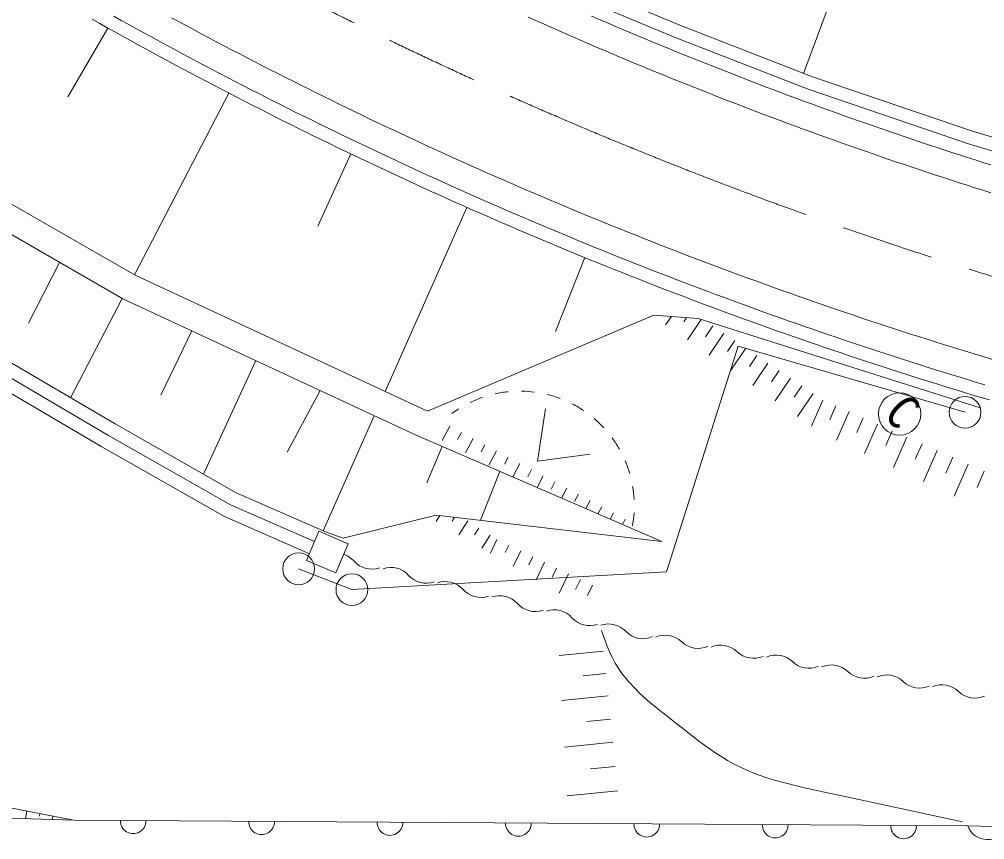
# Model space of a CAD drawing. Units: millimetres, scale not verified. Extents: x 40000 to 680000, y 20000 to 380000.
# Drawn here: x 76198 to 112659, y 248859 to 279824 of the extents above; entities that cross this region are included whole.
import ezdxf
from ezdxf.enums import TextEntityAlignment as Align

# ---------------------------------------------------------------- set-up
doc = ezdxf.new("R2010")
doc.units = ezdxf.units.MM
doc.header["$LTSCALE"] = 1000
doc.linetypes.add('CHAIN', pattern=[18.5, 12, -1.5, 3.5, -1.5])
doc.layers.add('M-BGD', color=7, linetype='Continuous', lineweight=13)
doc.layers.add('M-BMK', color=2, linetype='CHAIN', lineweight=13)
doc.styles.add('ＭＳ ゴシック', font='')
doc.styles.get('ＭＳ ゴシック').set_extended_font_data('MS Gothic')

msp = doc.modelspace()

# ---------------------------------------------------------------- linework, layer by layer
at = {"layer": 'M-BGD'}
for p, q in [((108244, 284319), (105820, 277784)), ((94565, 282349), (101151, 279605)), ((94448, 281856), (100964, 279141)), ((78952, 279827), (79236, 279667)), ((79236, 279667), (79521, 279507)), ((79765, 279944), (80049, 279785)), ((80049, 279785), (80333, 279628)), ((81952, 279881), (82236, 279727)), ((82236, 279727), (82521, 279573)), ((95421, 279904), (95705, 279776)), ((95705, 279776), (95990, 279649)), ((97813, 279942), (98097, 279820)), ((98097, 279820), (98382, 279698)), ((98382, 279698), (98666, 279576)), ((79543, 279495), (78031, 276903)), ((79521, 279507), (79806, 279348)), ((79806, 279348), (80091, 279190)), ((80333, 279628), (80618, 279470)), ((80618, 279470), (80904, 279314)), ((80904, 279314), (81189, 279158)), ((82521, 279573), (82806, 279421)), ((82806, 279421), (83091, 279268)), ((95990, 279649), (96274, 279523)), ((96274, 279523), (96559, 279398)), ((96559, 279398), (96845, 279273)), ((98666, 279576), (98951, 279455)), ((98951, 279455), (99237, 279335)), ((99237, 279335), (99522, 279215)), ((101151, 279605), (106158, 277652)), ((80091, 279190), (80377, 279032)), ((80377, 279032), (80663, 278875)), ((81189, 279158), (81475, 279002)), ((81475, 279002), (81761, 278847)), ((83091, 279268), (83377, 279116)), ((83377, 279116), (83663, 278965)), ((83663, 278965), (83949, 278815)), ((96845, 279273), (97130, 279148)), ((97130, 279148), (97416, 279024)), ((97416, 279024), (97702, 278901)), ((99522, 279215), (99808, 279096)), ((99808, 279096), (100094, 278978)), ((100094, 278978), (100380, 278860)), ((100964, 279141), (105987, 277182)), ((80663, 278875), (80950, 278719)), ((80950, 278719), (81236, 278563)), ((81236, 278563), (81523, 278407)), ((81761, 278847), (82047, 278693)), ((82047, 278693), (82334, 278539)), ((83949, 278815), (84235, 278665)), ((84235, 278665), (84522, 278515)), ((97702, 278901), (97988, 278778)), ((97988, 278778), (98275, 278656)), ((98275, 278656), (98562, 278534)), ((100380, 278860), (100666, 278742)), ((100666, 278742), (100953, 278625)), ((100953, 278625), (101239, 278509)), ((81523, 278407), (81811, 278252)), ((81811, 278252), (82098, 278098)), ((82334, 278539), (82621, 278386)), ((82621, 278386), (82909, 278233)), ((82909, 278233), (83196, 278081)), ((84522, 278515), (84809, 278366)), ((84809, 278366), (85097, 278218)), ((85097, 278218), (85384, 278070)), ((98562, 278534), (98849, 278413)), ((98849, 278413), (99136, 278293)), ((99136, 278293), (99424, 278173)), ((101239, 278509), (101527, 278393)), ((101527, 278393), (101814, 278278)), ((101814, 278278), (102101, 278163)), ((82098, 278098), (82386, 277944)), ((82386, 277944), (82674, 277791)), ((83196, 278081), (83484, 277929)), ((83484, 277929), (83772, 277778)), ((85384, 278070), (85672, 277923)), ((85672, 277923), (85961, 277776)), ((99424, 278173), (99711, 278053)), ((99711, 278053), (99999, 277935)), ((99999, 277935), (100287, 277816)), ((102101, 278163), (102389, 278049)), ((102389, 278049), (102677, 277936)), ((102677, 277936), (102965, 277823)), ((82674, 277791), (82963, 277639)), ((82963, 277639), (83252, 277487)), ((83252, 277487), (83541, 277335)), ((83772, 277778), (84061, 277628)), ((84061, 277628), (84350, 277478)), ((84350, 277478), (84639, 277329)), ((85961, 277776), (86249, 277630)), ((86249, 277630), (86538, 277485)), ((86538, 277485), (86827, 277340)), ((100287, 277816), (100576, 277699)), ((100576, 277699), (100865, 277582)), ((100865, 277582), (101154, 277465)), ((102965, 277823), (103254, 277711)), ((103254, 277711), (103542, 277599)), ((103542, 277599), (103831, 277488)), ((103831, 277488), (104120, 277377)), ((106158, 277652), (112202, 275606)), ((83541, 277335), (83830, 277184)), ((83830, 277184), (84120, 277034)), ((84639, 277329), (84928, 277180)), ((84928, 277180), (85218, 277032)), ((86827, 277340), (87117, 277195)), ((87117, 277195), (87406, 277052)), ((101154, 277465), (101443, 277349)), ((101443, 277349), (101732, 277234)), ((101732, 277234), (102022, 277119)), ((102022, 277119), (102311, 277005)), ((104120, 277377), (104410, 277267)), ((104410, 277267), (104699, 277158)), ((104699, 277158), (104989, 277049)), ((105987, 277182), (112050, 275130)), ((84109, 277040), (80544, 270177)), ((84120, 277034), (84410, 276884)), ((84410, 276884), (84700, 276735)), ((85218, 277032), (85508, 276884)), ((85508, 276884), (85798, 276737)), ((87406, 277052), (87696, 276908)), ((87696, 276908), (87987, 276766)), ((87987, 276766), (88277, 276624)), ((102311, 277005), (102601, 276891)), ((102601, 276891), (102892, 276778)), ((102892, 276778), (103182, 276666)), ((104989, 277049), (105279, 276940)), ((105279, 276940), (105569, 276833)), ((105569, 276833), (105859, 276725)), ((84700, 276735), (84991, 276587)), ((84991, 276587), (85282, 276439)), ((85282, 276439), (85573, 276291)), ((85798, 276737), (86089, 276591)), ((86089, 276591), (86380, 276445)), ((86380, 276445), (86671, 276300)), ((88277, 276624), (88568, 276482)), ((88568, 276482), (88859, 276341)), ((103182, 276666), (103473, 276554)), ((103473, 276554), (103764, 276443)), ((103764, 276443), (104055, 276332)), ((105859, 276725), (106150, 276619)), ((106150, 276619), (106441, 276513)), ((106441, 276513), (106732, 276407)), ((106732, 276407), (107023, 276303)), ((85573, 276291), (85865, 276144)), ((85865, 276144), (86156, 275998)), ((86671, 276300), (86963, 276155)), ((86963, 276155), (87254, 276011)), ((87254, 276011), (87546, 275868)), ((88859, 276341), (89150, 276201)), ((89150, 276201), (89442, 276061)), ((89442, 276061), (89734, 275922)), ((104055, 276332), (104346, 276222)), ((104346, 276222), (104638, 276112)), ((104638, 276112), (104930, 276003)), ((107023, 276303), (107314, 276198)), ((107314, 276198), (107606, 276095)), ((107606, 276095), (107898, 275991)), ((86156, 275998), (86448, 275852)), ((86448, 275852), (86741, 275707)), ((86741, 275707), (87033, 275563)), ((87546, 275868), (87839, 275725)), ((87839, 275725), (88131, 275583)), ((89734, 275922), (90026, 275784)), ((90026, 275784), (90319, 275646)), ((90319, 275646), (90611, 275508)), ((104930, 276003), (105222, 275895)), ((105222, 275895), (105514, 275787)), ((105514, 275787), (105807, 275680)), ((105807, 275680), (106099, 275573)), ((107898, 275991), (108190, 275889)), ((108190, 275889), (108482, 275787)), ((108482, 275787), (108775, 275686)), ((108775, 275686), (109067, 275585)), ((87033, 275563), (87326, 275419)), ((87326, 275419), (87620, 275276)), ((88131, 275583), (88424, 275441)), ((88424, 275441), (88717, 275300)), ((88717, 275300), (89011, 275159)), ((90611, 275508), (90905, 275371)), ((90905, 275371), (91198, 275235)), ((106099, 275573), (106392, 275467)), ((106392, 275467), (106685, 275361)), ((106685, 275361), (106979, 275256)), ((109067, 275585), (109360, 275485)), ((109360, 275485), (109653, 275385)), ((109653, 275385), (109946, 275286)), ((109946, 275286), (110240, 275187)), ((112202, 275606), (115581, 274581)), ((72159, 275000), (80568, 270162)), ((87620, 275276), (87913, 275133)), ((87913, 275133), (88207, 274991)), ((88207, 274991), (88501, 274849)), ((89011, 275159), (89305, 275019)), ((89305, 275019), (89599, 274880)), ((91198, 275235), (91491, 275099)), ((91491, 275099), (91785, 274964)), ((91785, 274964), (92079, 274830)), ((106979, 275256), (107272, 275152)), ((107272, 275152), (107566, 275048)), ((107566, 275048), (107860, 274945)), ((107860, 274945), (108154, 274842)), ((110240, 275187), (110534, 275090)), ((110534, 275090), (110827, 274992)), ((110827, 274992), (111121, 274896)), ((112050, 275130), (115436, 274103)), ((88722, 274743), (87468, 272017)), ((88501, 274849), (88795, 274708)), ((88795, 274708), (89090, 274567)), ((89090, 274567), (89385, 274428)), ((89599, 274880), (89893, 274741)), ((89893, 274741), (90187, 274603)), ((90187, 274603), (90482, 274465)), ((92079, 274830), (92374, 274696)), ((92374, 274696), (92668, 274563)), ((92668, 274563), (92963, 274430)), ((108154, 274842), (108448, 274740)), ((108448, 274740), (108743, 274639)), ((108743, 274639), (109037, 274538)), ((111121, 274896), (111416, 274799)), ((111416, 274799), (111710, 274704)), ((111710, 274704), (112005, 274609)), ((112005, 274609), (112299, 274514)), ((89385, 274428), (89680, 274288)), ((89680, 274288), (89975, 274150)), ((90482, 274465), (90777, 274328)), ((90777, 274328), (91073, 274191)), ((91073, 274191), (91368, 274055)), ((92963, 274430), (93258, 274298)), ((93258, 274298), (93554, 274166)), ((109037, 274538), (109332, 274438)), ((109332, 274438), (109627, 274338)), ((109627, 274338), (109923, 274239)), ((109923, 274239), (110218, 274141)), ((112299, 274514), (112594, 274421)), ((112594, 274421), (112890, 274327)), ((71651, 274138), (80108, 269274)), ((89975, 274150), (90271, 274012)), ((90271, 274012), (90567, 273874)), ((90567, 273874), (90864, 273737)), ((91368, 274055), (91664, 273920)), ((91664, 273920), (91961, 273785)), ((93554, 274166), (93850, 274035)), ((93850, 274035), (94146, 273905)), ((94146, 273905), (94442, 273775)), ((110218, 274141), (110514, 274043)), ((110514, 274043), (110810, 273945)), ((110810, 273945), (111106, 273849)), ((111106, 273849), (111402, 273752)), ((90864, 273737), (91160, 273601)), ((91160, 273601), (91457, 273465)), ((91457, 273465), (91754, 273330)), ((91961, 273785), (92257, 273651)), ((92257, 273651), (92554, 273518)), ((92554, 273518), (92851, 273385)), ((94442, 273775), (94738, 273646)), ((94738, 273646), (95035, 273517)), ((95035, 273517), (95332, 273389)), ((111402, 273752), (111699, 273657)), ((111699, 273657), (111995, 273562)), ((111995, 273562), (112292, 273467)), ((112292, 273467), (112589, 273374)), ((91754, 273330), (92051, 273195)), ((92051, 273195), (92349, 273061)), ((92851, 273385), (93148, 273252)), ((93148, 273252), (93446, 273120)), ((93446, 273120), (93743, 272989)), ((95332, 273389), (95629, 273261)), ((95629, 273261), (95927, 273135)), ((95927, 273135), (96224, 273008)), ((112589, 273374), (112887, 273280)), ((92349, 273061), (92647, 272928)), ((92647, 272928), (92945, 272795)), ((92945, 272795), (93243, 272663)), ((93743, 272989), (94041, 272859)), ((94041, 272859), (94340, 272729)), ((94340, 272729), (94638, 272599)), ((96224, 273008), (96522, 272883)), ((96522, 272883), (96821, 272758)), ((96821, 272758), (97119, 272633)), ((93102, 272726), (90011, 265776)), ((93243, 272663), (93542, 272531)), ((93542, 272531), (93841, 272400)), ((93841, 272400), (94140, 272270)), ((94638, 272599), (94937, 272470)), ((94937, 272470), (95236, 272342)), ((97119, 272633), (97418, 272509)), ((97418, 272509), (97717, 272386)), ((97717, 272386), (98016, 272263)), ((94140, 272270), (94440, 272140)), ((94440, 272140), (94739, 272011)), ((94739, 272011), (95039, 271882)), ((95236, 272342), (95535, 272214)), ((95535, 272214), (95835, 272087)), ((95835, 272087), (96135, 271961)), ((98016, 272263), (98316, 272141)), ((98316, 272141), (98615, 272019)), ((98615, 272019), (98915, 271898)), ((95039, 271882), (95340, 271754)), ((95340, 271754), (95640, 271627)), ((96135, 271961), (96435, 271835)), ((96435, 271835), (96735, 271710)), ((96735, 271710), (97036, 271585)), ((98915, 271898), (99215, 271778)), ((99215, 271778), (99516, 271658)), ((99516, 271658), (99816, 271539)), ((95640, 271627), (95941, 271500)), ((95941, 271500), (96242, 271374)), ((96242, 271374), (96543, 271248)), ((97036, 271585), (97336, 271461)), ((97336, 271461), (97638, 271337)), ((97638, 271337), (97939, 271215)), ((99816, 271539), (100117, 271421)), ((100117, 271421), (100418, 271303)), ((100418, 271303), (100720, 271185)), ((96543, 271248), (96845, 271123)), ((96845, 271123), (97146, 270999)), ((97146, 270999), (97448, 270875)), ((97939, 271215), (98240, 271092)), ((98240, 271092), (98542, 270971)), ((98542, 270971), (98844, 270850)), ((100720, 271185), (101021, 271068)), ((101021, 271068), (101323, 270952)), ((101323, 270952), (101625, 270837)), ((76541, 268358), (77722, 270646)), ((97553, 270832), (96444, 268044)), ((97448, 270875), (97750, 270751)), ((97750, 270751), (98053, 270629)), ((98053, 270629), (98356, 270507)), ((98844, 270850), (99146, 270729)), ((99146, 270729), (99449, 270609)), ((99449, 270609), (99752, 270490)), ((101625, 270837), (101928, 270722)), ((101928, 270722), (102230, 270607)), ((102230, 270607), (102533, 270494)), ((98356, 270507), (98659, 270385)), ((98659, 270385), (98962, 270264)), ((98962, 270264), (99265, 270144)), ((99752, 270490), (100055, 270371)), ((100055, 270371), (100358, 270253)), ((100358, 270253), (100661, 270136)), ((102533, 270494), (102836, 270380)), ((102836, 270380), (103139, 270268)), ((103139, 270268), (103442, 270156)), ((80568, 270162), (91614, 265031)), ((99265, 270144), (99569, 270024)), ((99569, 270024), (99873, 269905)), ((99873, 269905), (100177, 269787)), ((100661, 270136), (100965, 270019)), ((100965, 270019), (101269, 269902)), ((101269, 269902), (101573, 269787)), ((103442, 270156), (103746, 270045)), ((103746, 270045), (104050, 269934)), ((104050, 269934), (104354, 269824)), ((104354, 269824), (104658, 269714)), ((100177, 269787), (100481, 269669)), ((100481, 269669), (100786, 269552)), ((100786, 269552), (101091, 269435)), ((101573, 269787), (101877, 269672)), ((101877, 269672), (102182, 269557)), ((102182, 269557), (102487, 269443)), ((104658, 269714), (104963, 269605)), ((104963, 269605), (105268, 269497)), ((105268, 269497), (105572, 269389)), ((80082, 269288), (78133, 265537)), ((80108, 269274), (91193, 264124)), ((101091, 269435), (101396, 269319)), ((101396, 269319), (101701, 269204)), ((101701, 269204), (102007, 269089)), ((102007, 269089), (102312, 268975)), ((102487, 269443), (102792, 269330)), ((102792, 269330), (103097, 269217)), ((103097, 269217), (103403, 269105)), ((103403, 269105), (103708, 268994)), ((105572, 269389), (105878, 269282)), ((105878, 269282), (106183, 269175)), ((106183, 269175), (106489, 269069)), ((102312, 268975), (102618, 268861)), ((102618, 268861), (102925, 268748)), ((102925, 268748), (103231, 268636)), ((103708, 268994), (104014, 268883)), ((104014, 268883), (104320, 268773)), ((104320, 268773), (104627, 268663)), ((106489, 269069), (106794, 268964)), ((106794, 268964), (107100, 268859)), ((107100, 268859), (107407, 268755)), ((107407, 268755), (107713, 268652)), ((91614, 265031), (100163, 268654)), ((100163, 268654), (101839, 268529)), ((100824, 268611), (100608, 268291)), ((101401, 268573), (101291, 268410)), ((101951, 268494), (101429, 267720)), ((101839, 268529), (112492, 265164)), ((103231, 268636), (103538, 268524)), ((103538, 268524), (103844, 268413)), ((103844, 268413), (104152, 268302)), ((104627, 268663), (104933, 268554)), ((104933, 268554), (105240, 268446)), ((105240, 268446), (105547, 268338)), ((107713, 268652), (108020, 268549)), ((108020, 268549), (108326, 268447)), ((108326, 268447), (108633, 268345)), ((81539, 265632), (82716, 268062)), ((102393, 268255), (102117, 267845)), ((104152, 268302), (104459, 268192)), ((104459, 268192), (104766, 268083)), ((104766, 268083), (105074, 267974)), ((105547, 268338), (105855, 268231)), ((105855, 268231), (106162, 268124)), ((106162, 268124), (106470, 268018)), ((106470, 268018), (106777, 267913)), ((108633, 268345), (108941, 268244)), ((108941, 268244), (109248, 268143)), ((109248, 268143), (109556, 268044)), ((109556, 268044), (109863, 267944)), ((102808, 267975), (102251, 267150)), ((103222, 267696), (102942, 267280)), ((105074, 267974), (105382, 267866)), ((105382, 267866), (105690, 267759)), ((105690, 267759), (105999, 267652)), ((105999, 267652), (106307, 267545)), ((106777, 267913), (107086, 267808)), ((107086, 267808), (107394, 267704)), ((107394, 267704), (107702, 267601)), ((109863, 267944), (110171, 267846)), ((110171, 267846), (110480, 267748)), ((110480, 267748), (110788, 267650)), ((110788, 267650), (111097, 267554)), ((75077, 267328), (79814, 264551)), ((103347, 267484), (100637, 258964)), ((103637, 267416), (103072, 266579)), ((111918, 264990), (103347, 267484)), ((106307, 267545), (106616, 267440)), ((106616, 267440), (106925, 267335)), ((106925, 267335), (107234, 267230)), ((107702, 267601), (108011, 267498)), ((108011, 267498), (108320, 267395)), ((108320, 267395), (108629, 267294)), ((108629, 267294), (108938, 267193)), ((111097, 267554), (111405, 267457)), ((111405, 267457), (111714, 267362)), ((111714, 267362), (112024, 267267)), ((112024, 267267), (112333, 267173)), ((74821, 266899), (79564, 264118)), ((85132, 266940), (83160, 262651)), ((104055, 267134), (103771, 266713)), ((107234, 267230), (107544, 267126)), ((107544, 267126), (107853, 267023)), ((107853, 267023), (108163, 266921)), ((108163, 266921), (108473, 266819)), ((108938, 267193), (109248, 267092)), ((109248, 267092), (109558, 266992)), ((109558, 266992), (109867, 266893)), ((109867, 266893), (110178, 266794)), ((112333, 267173), (112642, 267079)), ((112642, 267079), (112952, 266986)), ((104473, 266851), (103901, 266004)), ((104897, 266565), (104609, 266139)), ((108473, 266819), (108784, 266717)), ((108784, 266717), (109094, 266616)), ((109094, 266616), (109405, 266516)), ((110178, 266794), (110488, 266696)), ((110488, 266696), (110798, 266599)), ((110798, 266599), (111109, 266502)), ((74566, 266469), (79314, 263685)), ((105321, 266279), (104741, 265420)), ((109405, 266516), (109715, 266417)), ((109715, 266417), (110026, 266318)), ((110026, 266318), (110338, 266220)), ((110338, 266220), (110649, 266122)), ((111109, 266502), (111420, 266406)), ((111420, 266406), (111731, 266311)), ((111731, 266311), (112042, 266216)), ((112042, 266216), (112354, 266121)), ((86316, 263485), (87558, 265813)), ((105750, 265989), (105458, 265557)), ((110649, 266122), (110961, 266025)), ((110961, 266025), (111273, 265928)), ((111273, 265928), (111585, 265833)), ((111585, 265833), (111897, 265737)), ((112354, 266121), (112665, 266028)), ((106180, 265699), (105592, 264829)), ((106550, 265449), (106117, 264465)), ((111897, 265737), (112209, 265643)), ((112209, 265643), (112835, 265455)), ((96067, 265121), (95775, 263142)), ((107042, 265233), (106808, 264701)), ((89605, 264862), (87671, 260513)), ((107535, 265016), (107060, 263938)), ((108074, 264778), (107833, 264232)), ((79814, 264551), (84394, 261949)), ((92452, 264465), (92169, 263931)), ((108612, 264541), (108124, 263432)), ((79564, 264118), (84170, 261502)), ((91193, 264124), (100470, 260108)), ((92894, 264232), (92752, 263964)), ((93336, 263998), (93052, 263461)), ((109167, 264297), (108919, 263734)), ((109721, 264053), (109219, 262911)), ((79314, 263685), (83945, 261054)), ((91588, 262328), (92169, 263702)), ((93778, 263764), (93636, 263495)), ((110292, 263801), (110037, 263222)), ((94220, 263531), (93935, 262992)), ((94662, 263297), (94519, 263027)), ((95775, 263142), (97756, 263416)), ((110863, 263550), (110345, 262375)), ((111450, 263291), (111187, 262695)), ((95104, 263063), (94832, 262549)), ((112037, 263033), (111505, 261824)), ((94344, 262760), (93611, 260917)), ((95546, 262830), (95403, 262559)), ((95988, 262596), (95753, 262151)), ((112642, 262766), (112371, 262153)), ((96430, 262362), (96286, 262090)), ((84394, 261949), (87759, 260475)), ((96872, 262129), (96673, 261752)), ((97314, 261895), (97170, 261622)), ((84170, 261502), (87348, 260109)), ((97756, 261662), (97594, 261354)), ((98198, 261428), (98054, 261154)), ((88427, 260236), (91948, 261113)), ((92083, 261097), (91936, 260866)), ((91948, 261113), (100470, 260108)), ((98640, 261194), (98514, 260955)), ((83945, 261054), (87153, 259649)), ((92634, 261032), (92541, 260886)), ((93135, 260890), (92801, 260364)), ((99083, 260961), (98974, 260756)), ((87514, 260500), (87045, 259395)), ((88619, 260030), (87514, 260500)), ((87759, 260475), (88427, 260236)), ((93557, 260622), (93396, 260367)), ((93980, 260354), (93667, 259861)), ((88149, 258926), (88619, 260030)), ((94235, 260191), (93988, 259675)), ((94686, 259975), (94554, 259699)), ((95137, 259759), (94856, 259171)), ((87045, 259395), (88149, 258926)), ((95588, 259544), (95439, 259231)), ((96039, 259328), (95723, 258667)), ((88759, 258297), (86746, 259082)), ((100637, 258964), (88759, 258297)), ((96490, 259112), (96324, 258764)), ((96941, 258896), (96591, 258164)), ((97392, 258680), (97209, 258296)), ((97843, 258464), (97655, 258071)), ((98188, 256752), (98228, 256638)), ((98228, 256638), (98268, 256525)), ((98268, 256525), (98308, 256412)), ((98308, 256412), (98350, 256299)), ((98266, 255975), (96582, 255805)), ((98350, 256299), (98392, 256188)), ((98392, 256188), (98437, 256076)), ((98437, 256076), (98483, 255966)), ((98483, 255966), (98532, 255858)), ((98532, 255858), (98584, 255750)), ((98584, 255750), (98639, 255644)), ((98639, 255644), (98707, 255523)), ((98707, 255523), (98779, 255404)), ((98779, 255404), (98855, 255287)), ((98855, 255287), (98935, 255173)), ((98351, 255133), (97491, 255047)), ((98935, 255173), (99019, 255061)), ((99019, 255061), (99106, 254951)), ((99106, 254951), (99195, 254844)), ((99195, 254844), (99288, 254739)), ((99288, 254739), (99383, 254636)), ((99383, 254636), (99479, 254535)), ((99479, 254535), (99624, 254392)), ((98435, 254292), (96681, 254115)), ((99624, 254392), (99773, 254253)), ((99773, 254253), (99924, 254118)), ((99924, 254118), (100078, 253986)), ((100078, 253986), (100234, 253856)), ((100234, 253856), (100392, 253729)), ((98524, 253414), (97628, 253324)), ((100392, 253729), (100552, 253603)), ((100552, 253603), (100712, 253477)), ((100712, 253477), (100873, 253352)), ((100873, 253352), (101035, 253227)), ((101035, 253227), (101242, 253065)), ((101242, 253065), (101450, 252902)), ((101450, 252902), (101658, 252741)), ((101658, 252741), (101867, 252581)), ((98612, 252537), (96783, 252353)), ((101867, 252581), (102078, 252424)), ((102078, 252424), (102291, 252271)), ((102291, 252271), (102506, 252123)), ((102506, 252123), (102725, 251982)), ((102725, 251982), (102948, 251848)), ((98704, 251623), (97771, 251529)), ((102948, 251848), (103174, 251722)), ((103174, 251722), (103489, 251566)), ((103489, 251566), (103810, 251426)), ((103810, 251426), (104139, 251300)), ((104139, 251300), (104474, 251187)), ((71577, 250880), (78256, 249601)), ((104474, 251187), (104813, 251084)), ((104813, 251084), (105157, 250989)), ((105157, 250989), (105503, 250902)), ((105503, 250902), (105852, 250820)), ((98797, 250708), (96890, 250516)), ((105852, 250820), (106202, 250742)), ((106202, 250742), (106552, 250666)), ((106552, 250666), (107083, 250551)), ((107083, 250551), (107613, 250437)), ((107613, 250437), (108141, 250324)), ((108141, 250324), (108668, 250210)), ((108668, 250210), (109194, 250098)), ((76488, 249939), (76432, 249652)), ((76979, 249845), (76959, 249741)), ((109194, 250098), (109720, 249985)), ((109720, 249985), (110244, 249873)), ((110244, 249873), (110768, 249761)), ((110768, 249761), (111292, 249649)), ((73655, 249730), (78256, 249601)), ((77470, 249751), (77445, 249623)), ((77961, 249657), (77956, 249633)), ((78256, 249601), (112023, 249379)), ((111292, 249649), (111815, 249537)), ((112023, 249379), (135408, 248859))]:
    msp.add_line(p, q, dxfattribs=at)
for centre, radius in [((109446, 264929), 800), ((111918, 264990), 600), ((86746, 259082), 600), ((88759, 258297), 600)]:
    msp.add_circle(centre, radius, dxfattribs=at)
for centre, radius, start, end in [((95103, 261469), 4321, 109.1204, 115.7502), ((95103, 261469), 4321, 95.8607, 102.4905), ((95103, 261469), 4321, 82.601, 89.2308), ((95103, 261469), 4321, 69.3413, 75.9712), ((95103, 261469), 4321, 122.38, 126.4538), ((95103, 261469), 4321, 56.0817, 62.7115), ((95103, 261469), 4321, 42.822, 49.4518), ((95103, 261469), 4321, 29.5623, 36.1921), ((95103, 261469), 4321, 16.3026, 22.9325), ((95103, 261469), 4321, 3.0429, 9.6728), ((95103, 261469), 4321, 349.7833, 356.4131), ((88173, 258766), 902, 41.9573, 72.3528), ((89516, 259973), 902, 221.9573, 288.9749), ((90230, 258233), 902, 41.9573, 108.975), ((91572, 259439), 902, 221.9573, 288.9749), ((92286, 257700), 902, 41.9573, 108.975), ((93628, 258906), 902, 221.9573, 288.9749), ((94342, 257166), 902, 41.9573, 108.975), ((95685, 258373), 902, 221.9573, 288.9749), ((96399, 256633), 902, 41.9573, 108.975), ((97741, 257840), 902, 221.9573, 288.9749), ((98455, 256100), 902, 41.9573, 108.975), ((99736, 257277), 836, 223.2296, 296.3387), ((100594, 255675), 902, 46.3317, 113.3494), ((101840, 256981), 902, 226.3317, 293.3494), ((102685, 255300), 902, 46.3317, 113.3494), ((103931, 256606), 902, 226.3317, 293.3494), ((104776, 254926), 902, 46.3317, 113.3494), ((106022, 256231), 902, 226.3317, 293.3494), ((106867, 254551), 902, 46.3317, 113.3494), ((108113, 255857), 902, 226.3317, 293.3494), ((108958, 254176), 902, 46.3317, 113.3494), ((110204, 255482), 902, 226.3317, 293.3494), ((111049, 253802), 902, 46.3317, 113.3494), ((112295, 255107), 902, 226.3317, 293.3494), ((80499, 249571), 485, 177.8781, 1.3704), ((85349, 249539), 485, 177.8781, 1.3704), ((90199, 249507), 485, 177.8781, 1.3704), ((95048, 249476), 485, 177.8781, 1.3704), ((99898, 249444), 485, 177.8781, 1.3704), ((104748, 249412), 485, 177.8781, 1.3704), ((109598, 249380), 485, 177.8781, 1.3704), ((112760, 249647), 784, 199.9804, 337.4727)]:
    msp.add_arc(centre, radius, start, end, dxfattribs=at)
at = {"layer": 'M-BMK'}
for start, end in [(239.40709, 246.04981), (246.04981, 253.21179)]:
    msp.add_arc((159723, 423132), 160000, start, end, dxfattribs=at)

# ---------------------------------------------------------------- texts
at = {"layer": 'M-BGD', "style": 'ＭＳ ゴシック', "width": 0.9}
msp.add_text('C', height=1320, rotation=314.747, dxfattribs=at).set_placement((108526, 264580), align=Align.BOTTOM_LEFT)

doc.saveas('drawing.dxf')
